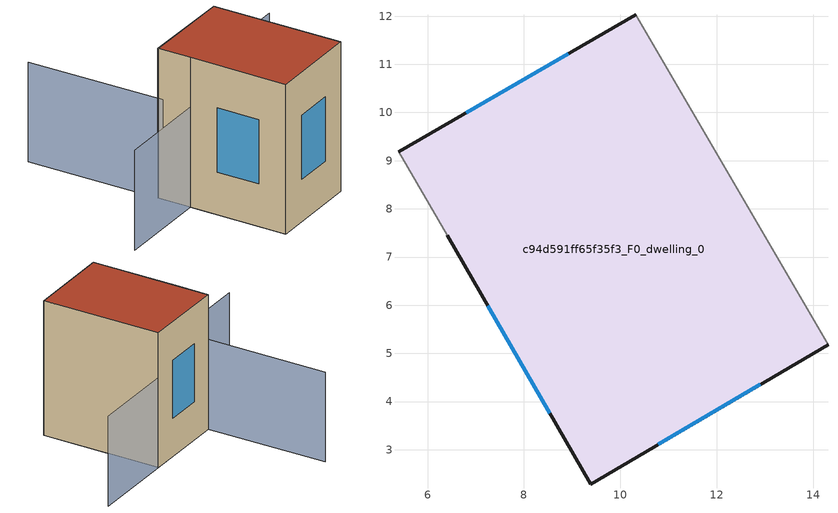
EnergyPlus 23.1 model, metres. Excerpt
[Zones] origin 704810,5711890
c94d591ff65f35f3_F0_dwelling_0
 floor ground (EU_floor_Construction): 14.31,5.18 10.32,12.03 5.4,9.19 6.4,7.46 9.38,2.29 z0
 wall outside (EU_wall_Construction): 5.4,9.19 10.32,12.03 / 14.31,5.18 9.38,2.29 6.4,7.46 z0:9
 wall adiabatic (EU_wall_Construction): 6.4,7.46 5.4,9.19 / 10.32,12.03 14.31,5.18 z0:9
 window (EU_Window_Construction): 6.8,10 8.92,11.22 / 12.91,4.36 10.79,3.11 / 8.53,3.76 7.25,5.98 z2.56:6.44
 roof outside (EU_roof_Construction): 10.32,12.03 14.31,5.18 9.38,2.29 6.4,7.46 5.4,9.19 z9
shading: 14.31,5.18 10.32,12.02 / 10.32,12.02 15.25,14.9 / 1.31,16.14 6.41,7.46 / 6.41,7.46 1.47,4.56 z0:6
[Building]
EU S2 Campaign: North Axis=0; Terrain=City; Solar Distribution=FullExterior
[Site:Location]
London: Latitude=51.5; Longitude=-0.5; Time Zone=0; Elevation=25
[SizingPeriod:WeatherFileDays]
AnnualSizingPeriod: Begin Month=1; Begin Day of Month=1; End Month=12; End Day of Month=31; Day of Week for Start Day=Monday; Use Weather File Daylight Saving Period=No; Use Weather File Rain and Snow Indicators=No
[MATERIAL]
EU_InternalMass_Material: Roughness=MediumRough; Thickness=0.1; Conductivity=1; Density=1800; Specific Heat=900; Thermal Absorptance=0.9; Solar Absorptance=0.7; Visible Absorptance=0.7
[MATERIAL:NOMASS] Roughness=MediumRough; Thermal Absorptance=0.9; Solar Absorptance=0.7; Visible Absorptance=0.7
Name | Thermal Resistance
EU_wall_NoMass | 0.71061
EU_roof_NoMass | 2.41608
EU_floor_NoMass | 1.75078
[WINDOWMATERIAL:SIMPLEGLAZINGSYSTEM]
EU_Window_SimpleGlazing: UFactor=2.64892; Solar Heat Gain Coefficient=0.76; Visible Transmittance=0.76
[CONSTRUCTION]
EU_wall_Construction: EU_wall_NoMass
EU_roof_Construction: EU_roof_NoMass
EU_floor_Construction: EU_floor_NoMass
EU_InternalMass_Construction: EU_InternalMass_Material
EU_Window_Construction: EU_Window_SimpleGlazing
[ZONE]
c94d591ff65f35f3_F0_dwelling_0: Type=1; Multiplier=1; Ceiling Height=autocalculate; Volume=407.301; Floor Area=autocalculate; Part of Total Floor Area=Yes
[INTERNALMASS]
c94d591ff65f35f3_F0_dwelling_0_EU_InternalMass: Construction=EU_InternalMass_Construction; Zone or ZoneList=c94d591ff65f35f3_F0_dwelling_0; Surface Area=45.2557
[OTHEREQUIPMENT]
EU_Step8_InternalGain_c94d591ff65f35f3_F0_dwelling_0_f000: Fuel Type=Electricity; Zone or ZoneList or Space or SpaceList=c94d591ff65f35f3_F0_dwelling_0; Schedule=EU_Step8_GainSchedule_c94d591ff65f35f3_F0_dwelling_0_f000; Design Level Calculation Method=Watts/Area; Power per Zone Floor Area=1; Fraction Latent=0; Fraction Radiant=0; Fraction Lost=0; Carbon Dioxide Generation Rate=0; EndUse Subcategory=EU_Step8_InternalGains
[ZONEVENTILATION:DESIGNFLOWRATE]
EU_ConstantAir_c94d591ff65f35f3_F0_dwelling_0: Zone or ZoneList or Space or SpaceList=c94d591ff65f35f3_F0_dwelling_0; Schedule=EU_AlwaysOn; Design Flow Rate Calculation Method=AirChanges/Hour; Air Changes per Hour=0.496673; Ventilation Type=Natural; Fan Pressure Rise=0; Fan Total Efficiency=1; Constant Term Coefficient=1; Temperature Term Coefficient=0; Velocity Term Coefficient=0; Velocity Squared Term Coefficient=0; Minimum Indoor Temperature=-100; Maximum Indoor Temperature=100; Delta Temperature=-100; Minimum Outdoor Temperature=-100; Maximum Outdoor Temperature=100; Maximum Wind Speed=40
[HVACTEMPLATE:THERMOSTAT]
EU_HeatOnly_c94d591ff65f35f3_F0_dwelling_0: Constant Heating Setpoint=20; Constant Cooling Setpoint=50
[HVACTEMPLATE:ZONE:IDEALLOADSAIRSYSTEM]
c94d591ff65f35f3_F0_dwelling_0: Template Thermostat=EU_HeatOnly_c94d591ff65f35f3_F0_dwelling_0; System Availability Schedule=EU_AlwaysOn; Maximum Heating Supply Air Temperature=50; Minimum Cooling Supply Air Temperature=13; Maximum Heating Supply Air Humidity Ratio=0.0156; Minimum Cooling Supply Air Humidity Ratio=0.0077; Heating Limit=NoLimit; Cooling Limit=NoLimit; Heating Availability Schedule=EU_AlwaysOn; Cooling Availability Schedule=EU_CoolingOff; Dehumidification Control Type=ConstantSensibleHeatRatio; Cooling Sensible Heat Ratio=0.7; Dehumidification Setpoint=60; Humidification Control Type=None; Humidification Setpoint=30; Outdoor Air Method=None; Outdoor Air Flow Rate per Person=0.00944; Outdoor Air Flow Rate per Zone Floor Area=0; Outdoor Air Flow Rate per Zone=0; Demand Controlled Ventilation Type=None; Outdoor Air Economizer Type=NoEconomizer; Heat Recovery Type=None; Sensible Heat Recovery Effectiveness=0.7; Latent Heat Recovery Effectiveness=0.65
[SIZING:ZONE]
c94d591ff65f35f3_F0_dwelling_0: Zone Cooling Design Supply Air Temperature Input Method=SupplyAirTemperature; Zone Cooling Design Supply Air Temperature=13; Zone Heating Design Supply Air Temperature Input Method=SupplyAirTemperature; Zone Heating Design Supply Air Temperature=50; Zone Cooling Design Supply Air Humidity Ratio=0.008; Zone Heating Design Supply Air Humidity Ratio=0.008; Cooling Design Air Flow Method=DesignDay; Cooling Design Air Flow Rate=0; Cooling Minimum Air Flow per Zone Floor Area=0.000762; Cooling Minimum Air Flow=0; Cooling Minimum Air Flow Fraction=0.2; Heating Design Air Flow Method=DesignDay; Heating Design Air Flow Rate=0; Heating Maximum Air Flow per Zone Floor Area=0.002032; Heating Maximum Air Flow=0.141576; Heating Maximum Air Flow Fraction=0.3; Account for Dedicated Outdoor Air System=No; Dedicated Outdoor Air System Control Strategy=NeutralSupplyAir; Dedicated Outdoor Air Low Setpoint Temperature for Design=autosize; Dedicated Outdoor Air High Setpoint Temperature for Design=autosize; Zone Load Sizing Method=Sensible Load Only No Latent Load; Zone Latent Cooling Design Supply Air Humidity Ratio Input Method=HumidityRatioDifference; Zone Cooling Design Supply Air Humidity Ratio Difference=0.005; Zone Latent Heating Design Supply Air Humidity Ratio Input Method=HumidityRatioDifference; Zone Humidification Design Supply Air Humidity Ratio Difference=0.005
[SCHEDULE:CONSTANT]
Name | Hourly Value
EU_AlwaysOn | 1
EU_CoolingOff | 0
[SCHEDULE:FILE]
EU_Step8_GainSchedule_c94d591ff65f35f3_F0_dwelling_0_f000: File=../../schedules/c94d591ff65f35f3/c94d591ff65f35f3_F0_dwelling_0_f000_gain.csv; Column Number=1; Rows to Skip at Top=0; Number of Hours of Data=8760; Column Separator=Comma; Interpolate to Timestep=No; Minutes per Item=60; Adjust Schedule for Daylight Savings=Yes
